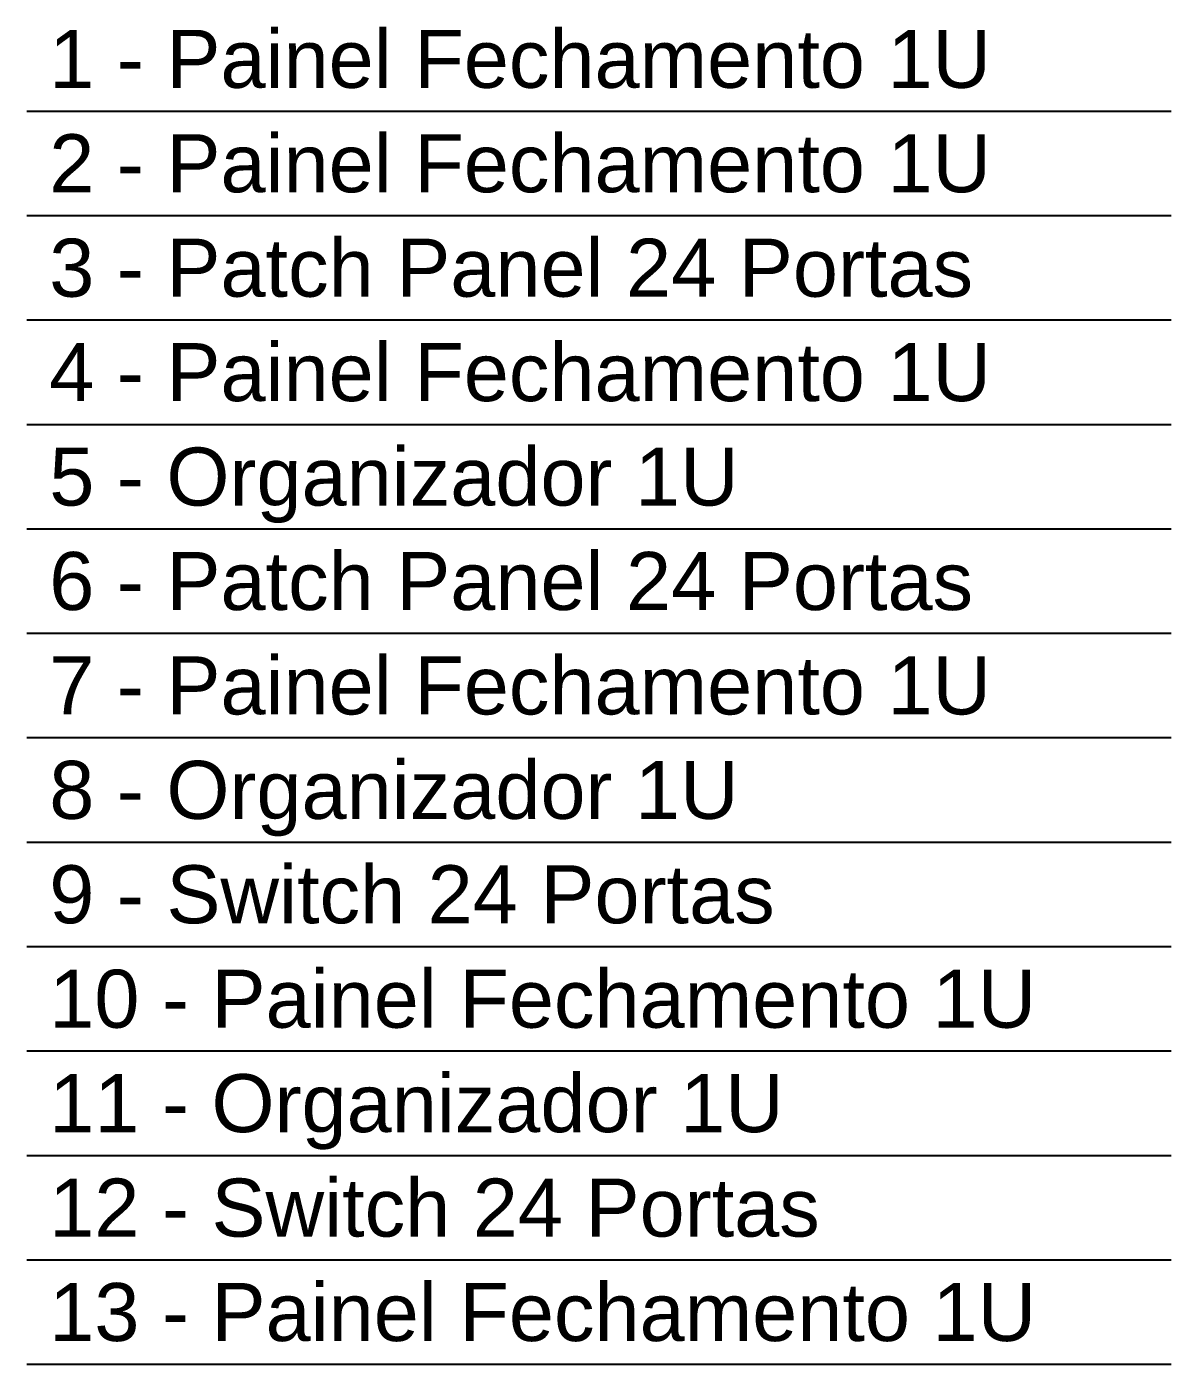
# Model space of a CAD drawing. Header units: millimetres. Extents: x 348.1 to 403.2, y 174.1 to 196.9.
# Drawn here: x 381.17 to 381.663, y 195.557 to 196.133 of the extents above; entities that cross this region are included whole.
import ezdxf

# ---------------------------------------------------------------- set-up
doc = ezdxf.new("R2010")
doc.units = ezdxf.units.MM
doc.layers.add('COTA', color=1, linetype='Continuous')
doc.styles.add('CPCON', font='arial.ttf', dxfattribs={"height": 0.1})

msp = doc.modelspace()

# ---------------------------------------------------------------- linework, layer by layer
at = {"layer": 'COTA'}
for p, q in [((381.17014, 196.0969), (381.66314, 196.0969)), ((381.17014, 196.0519), (381.66314, 196.0519)), ((381.17014, 196.0069), (381.66314, 196.0069)), ((381.17014, 195.9619), (381.66314, 195.9619)), ((381.17014, 195.9169), (381.66314, 195.9169)), ((381.17014, 195.8719), (381.66314, 195.8719)), ((381.17014, 195.8269), (381.66314, 195.8269)), ((381.17014, 195.7819), (381.66314, 195.7819)), ((381.17014, 195.7369), (381.66314, 195.7369)), ((381.17014, 195.6919), (381.66314, 195.6919)), ((381.17014, 195.6469), (381.66314, 195.6469)), ((381.17014, 195.6019), (381.66314, 195.6019)), ((381.17014, 195.5569), (381.66314, 195.5569))]:
    msp.add_line(p, q, dxfattribs=at)

# ---------------------------------------------------------------- texts
at = {"layer": 'COTA', "style": 'CPCON'}
for s, p in [(' 1 - Painel Fechamento 1U', (381.17014, 196.1069)), (' 2 - Painel Fechamento 1U', (381.17014, 196.0619)), (' 3 - Patch Panel 24 Portas', (381.17014, 196.0169)), (' 4 - Painel Fechamento 1U', (381.17014, 195.9719)), (' 5 - Organizador 1U', (381.17014, 195.9269)), (' 6 - Patch Panel 24 Portas', (381.17014, 195.8819)), (' 7 - Painel Fechamento 1U', (381.17014, 195.8369)), (' 8 - Organizador 1U', (381.17014, 195.7919)), (' 9 - Switch 24 Portas', (381.17014, 195.7469)), (' 10 - Painel Fechamento 1U', (381.17014, 195.7019)), (' 11 - Organizador 1U', (381.17014, 195.6569)), (' 12 - Switch 24 Portas', (381.17014, 195.6119)), (' 13 - Painel Fechamento 1U', (381.17014, 195.5669))]:
    msp.add_text(s, height=0.025, dxfattribs=at).set_placement(p)

doc.saveas('drawing.dxf')
